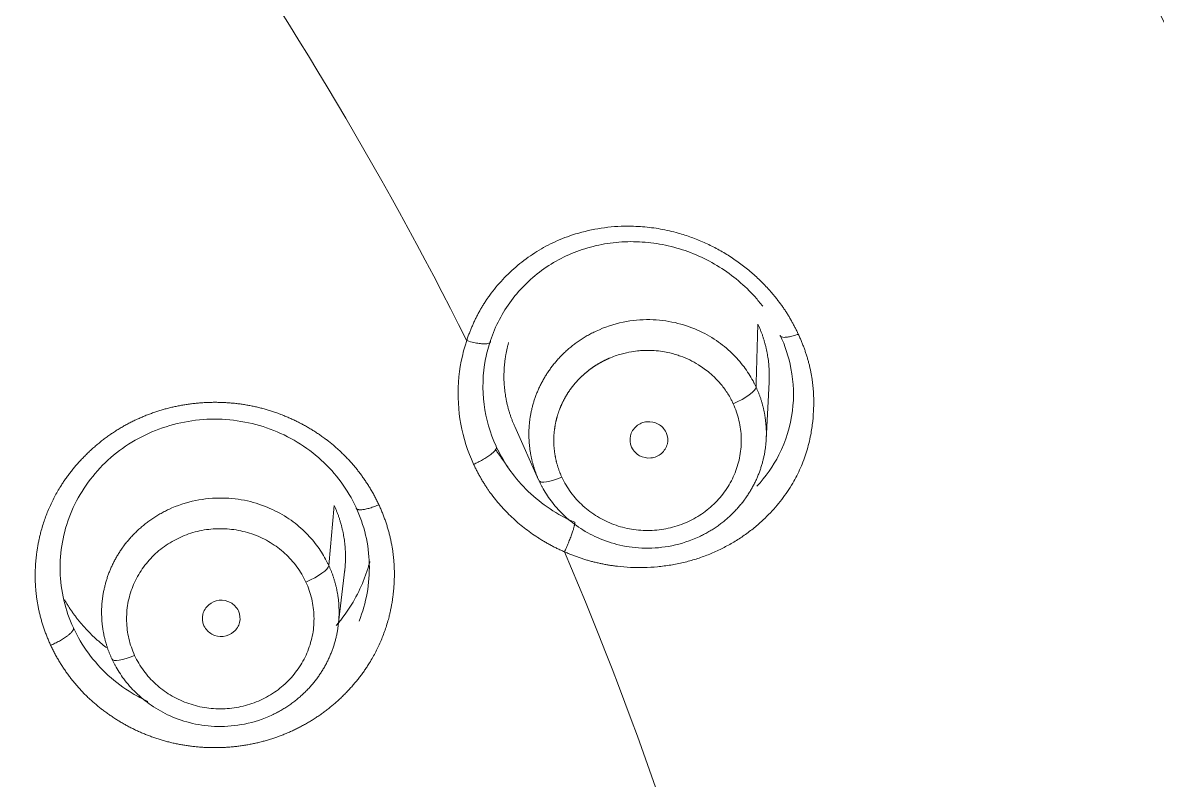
# Model space of a CAD drawing. Extents: x 19821 to 22981, y -91 to 2224.
# Drawn here: x 20782.71 to 20796.28, y 1227.77 to 1236.83 of the extents above; entities that cross this region are included whole.
import ezdxf

# ---------------------------------------------------------------- set-up
doc = ezdxf.new("R2010")
doc.units = 0
doc.header["$LTSCALE"] = 10
doc.header["$MEASUREMENT"] = 0
doc.layers.add('1', color=7, linetype='CONTINUOUS')

msp = doc.modelspace()

# ---------------------------------------------------------------- linework, layer by layer
at = {"layer": '1', "color": 7, "linetype": 'Continuous', "lineweight": 18}
for p, q in [((20791.599, 1231.839), (20791.634, 1232.531)), ((20788.591, 1231.999), (20788.877, 1231.363)), ((20786.48, 1229.62), (20786.561, 1230.294))]:
    msp.add_line(p, q, dxfattribs=at)
for centre, major_axis, ratio, start_param, end_param in [((20744.931, 1212.861), (62.577, 0), 0.961262, 0, 3.141593), ((20744.931, 1212.247), (-60.5, 0), 0.961262, 2.420581, 4.712389), ((20744.931, 1212.384), (60, 0), 0.961262, 4.72417, 7.853982), ((20744.931, 1212.384), (-59.925, 0), 0.961262, 1.570796, 4.712389), ((20744.931, 1212.543), (-59.925, 0), 0.961262, 3.141593, 3.819539), ((20791.204, 1232.354), (0.272, 0.126), 0.251923, 4.597167, 6.159051), ((20789.155, 1231.477), (-0.272, -0.126), 0.251972, 6.280376, 7.737641), ((20786.094, 1230.222), (0.272, 0.126), 0.251843, 4.596782, 6.139451), ((20784.045, 1229.345), (-0.272, -0.126), 0.251892, 6.26476, 7.737651)]:
    msp.add_ellipse(centre, major_axis=major_axis, ratio=ratio, start_param=start_param, end_param=end_param, dxfattribs=at)
at = {"layer": '1', "color": 7, "linetype": 'Continuous', "lineweight": 13}
for centre, major_axis, start_param, end_param in [((20744.931, 1212.247), (-59.425, 0), 1.570796, 4.70194), ((20744.931, 1212.247), (-57.948, 0), 1.579187, 4.712389), ((20744.931, 1212.291), (57.403, 0), 4.721079, 7.853982), ((20744.931, 1213.073), (-47.825, 0), 3.590535, 3.739847), ((20744.931, 1213.073), (-47.825, 0), 3.381096, 3.530407)]:
    msp.add_ellipse(centre, major_axis=major_axis, ratio=0.961262, start_param=start_param, end_param=end_param, dxfattribs=at)
at = {"layer": '1', "color": 7, "linetype": 'Continuous', "lineweight": 18}
for points, knots in [([(20807.83, 1218.028), (20807.83, 1219.202), (20807.795, 1220.363), (20807.656, 1222.66), (20807.554, 1223.794), (20807.287, 1226.034), (20807.122, 1227.139), (20806.734, 1229.315), (20806.511, 1230.387), (20806.012, 1232.495), (20805.735, 1233.531), (20805.133, 1235.567), (20804.808, 1236.566), (20804.112, 1238.525), (20803.372, 1240.445), (20802.141, 1243.205), (20800.801, 1245.84), (20799.367, 1248.351), (20797.85, 1250.736), (20796.261, 1252.994), (20794.612, 1255.126), (20792.914, 1257.134), (20791.755, 1258.391), (20790.88, 1259.304), (20790.44, 1259.753), (20789.924, 1260.264), (20789.665, 1260.516), (20789.536, 1260.641), (20789.471, 1260.704), (20789.439, 1260.735), (20789.423, 1260.75), (20789.415, 1260.758), (20789.411, 1260.762), (20789.409, 1260.764), (20789.408, 1260.765), (20789.407, 1260.765), (20789.407, 1260.766), (20789.407, 1260.766), (20787.905, 1262.209), (20786.333, 1263.573), (20783.069, 1266.133), (20781.375, 1267.33), (20777.888, 1269.547), (20776.093, 1270.567), (20772.423, 1272.426), (20770.547, 1273.265), (20766.734, 1274.756), (20764.797, 1275.409), (20760.882, 1276.526), (20758.904, 1276.991), (20754.926, 1277.733), (20752.927, 1278.01), (20748.926, 1278.379), (20746.924, 1278.47), (20744.931, 1278.47)], [0, 0, 0, 0, 0.03125, 0.03125, 0.0625, 0.0625, 0.09375, 0.09375, 0.125, 0.125, 0.15625, 0.15625, 0.1875, 0.1875, 0.21875, 0.25, 0.28125, 0.3125, 0.34375, 0.375, 0.40625, 0.4375, 0.46875, 0.46875, 0.484375, 0.492187, 0.496094, 0.498047, 0.499023, 0.499512, 0.499756, 0.499878, 0.499939, 0.499969, 0.499985, 0.499992, 0.499992, 0.5, 0.5, 0.5625, 0.5625, 0.625, 0.625, 0.6875, 0.6875, 0.75, 0.75, 0.8125, 0.8125, 0.875, 0.875, 0.9375, 0.9375, 1, 1, 1, 1]), ([(20788.017, 1233.026), (20788.019, 1233.034), (20788.024, 1233.049), (20788.032, 1233.071), (20788.04, 1233.094), (20788.048, 1233.116), (20788.057, 1233.138), (20788.066, 1233.16), (20788.075, 1233.182), (20788.084, 1233.204), (20788.093, 1233.225), (20788.103, 1233.246), (20788.113, 1233.268), (20788.123, 1233.289), (20788.134, 1233.31), (20788.144, 1233.33), (20788.155, 1233.351), (20788.166, 1233.371), (20788.178, 1233.392), (20788.189, 1233.412), (20788.201, 1233.432), (20788.213, 1233.452), (20788.226, 1233.471), (20788.238, 1233.491), (20788.251, 1233.51), (20788.264, 1233.53), (20788.278, 1233.549), (20788.311, 1233.595), (20788.366, 1233.665), (20788.447, 1233.758), (20788.534, 1233.845), (20788.627, 1233.928), (20788.726, 1234.005), (20788.829, 1234.076), (20788.936, 1234.14), (20789.047, 1234.197), (20789.162, 1234.248), (20789.339, 1234.312), (20789.586, 1234.373), (20789.87, 1234.399), (20790.121, 1234.391), (20790.336, 1234.364), (20790.53, 1234.319), (20790.704, 1234.263), (20790.856, 1234.202), (20791.003, 1234.13), (20791.145, 1234.048), (20791.28, 1233.956), (20791.407, 1233.856), (20791.527, 1233.748), (20791.612, 1233.659), (20791.667, 1233.596), (20791.696, 1233.562), (20791.724, 1233.526), (20791.752, 1233.49), (20791.779, 1233.454), (20791.805, 1233.417), (20791.83, 1233.38), (20791.854, 1233.342), (20791.878, 1233.303), (20791.9, 1233.264), (20791.922, 1233.225), (20791.943, 1233.185), (20791.964, 1233.144), (20791.977, 1233.117), (20791.983, 1233.103)], [0, 0, 0, 0, 0.004808, 0.009602, 0.014384, 0.019154, 0.023913, 0.02866, 0.033398, 0.038126, 0.042845, 0.047556, 0.052259, 0.056955, 0.061645, 0.06633, 0.071009, 0.075685, 0.080356, 0.085025, 0.089692, 0.094357, 0.099021, 0.103684, 0.108348, 0.113014, 0.117681, 0.12235, 0.146916, 0.171479, 0.19613, 0.220956, 0.246047, 0.270868, 0.295601, 0.32034, 0.345183, 0.370225, 0.432124, 0.49494, 0.537084, 0.579096, 0.621393, 0.653313, 0.685037, 0.716739, 0.748597, 0.780298, 0.811763, 0.843149, 0.874616, 0.883542, 0.892458, 0.901366, 0.910271, 0.919177, 0.928087, 0.937006, 0.945937, 0.954884, 0.963852, 0.972843, 0.981863, 0.990914, 1, 1, 1, 1]), ([(20791.557, 1233.438), (20791.528, 1233.475), (20791.497, 1233.512), (20791.404, 1233.617), (20791.337, 1233.681), (20791.195, 1233.801), (20791.119, 1233.856), (20790.961, 1233.955), (20790.878, 1233.999), (20790.707, 1234.076), (20790.619, 1234.108), (20790.439, 1234.159), (20790.347, 1234.179), (20790.163, 1234.204), (20790.07, 1234.21), (20789.884, 1234.209), (20789.791, 1234.202), (20789.609, 1234.174), (20789.519, 1234.153), (20789.344, 1234.098), (20789.258, 1234.064), (20789.094, 1233.983), (20789.015, 1233.937), (20788.866, 1233.832), (20788.796, 1233.774), (20788.666, 1233.647), (20788.606, 1233.579), (20788.497, 1233.434), (20788.449, 1233.357), (20788.365, 1233.198), (20788.33, 1233.114), (20788.301, 1233.029)], [0, 0, 0, 0, 0.03573, 0.03573, 0.104606, 0.104606, 0.173483, 0.173483, 0.242359, 0.242359, 0.311235, 0.311235, 0.380112, 0.380112, 0.448988, 0.448988, 0.517865, 0.517865, 0.586741, 0.586741, 0.655618, 0.655618, 0.724494, 0.724494, 0.793371, 0.793371, 0.862247, 0.862247, 0.931124, 0.931124, 1, 1, 1, 1]), ([(20791.478, 1232.47), (20791.476, 1232.475), (20791.471, 1232.486), (20791.464, 1232.501), (20791.456, 1232.516), (20791.449, 1232.53), (20791.412, 1232.598), (20791.334, 1232.72), (20791.189, 1232.884), (20791.003, 1233.036), (20790.774, 1233.163), (20790.505, 1233.252), (20790.202, 1233.288), (20789.879, 1233.258), (20789.648, 1233.181), (20789.511, 1233.114), (20789.459, 1233.086), (20789.409, 1233.056), (20789.361, 1233.025), (20789.315, 1232.992), (20789.271, 1232.958), (20789.228, 1232.922), (20789.187, 1232.885), (20789.149, 1232.847), (20789.112, 1232.808), (20789.077, 1232.768), (20789.044, 1232.727), (20789.013, 1232.685), (20788.984, 1232.643), (20788.956, 1232.6), (20788.931, 1232.557), (20788.908, 1232.513), (20788.886, 1232.469), (20788.866, 1232.425), (20788.848, 1232.381), (20788.832, 1232.336), (20788.818, 1232.292), (20788.805, 1232.248), (20788.794, 1232.203), (20788.785, 1232.159), (20788.777, 1232.115), (20788.77, 1232.072), (20788.766, 1232.029), (20788.762, 1231.986), (20788.761, 1231.943), (20788.76, 1231.901), (20788.761, 1231.86), (20788.763, 1231.819), (20788.766, 1231.779), (20788.771, 1231.739), (20788.776, 1231.7), (20788.783, 1231.662), (20788.79, 1231.624), (20788.799, 1231.588), (20788.809, 1231.551), (20788.819, 1231.516), (20788.83, 1231.481), (20788.842, 1231.448), (20788.855, 1231.415), (20788.868, 1231.382), (20788.878, 1231.361), (20788.883, 1231.351)], [0, 0, 0, 0, 0.003868, 0.007742, 0.011622, 0.015507, 0.019397, 0.06511, 0.115266, 0.16986, 0.228891, 0.292354, 0.360244, 0.432556, 0.509282, 0.522646, 0.535891, 0.549015, 0.562019, 0.574904, 0.587668, 0.600313, 0.612837, 0.625242, 0.637526, 0.649691, 0.661736, 0.673661, 0.685466, 0.697151, 0.708716, 0.720162, 0.731487, 0.742693, 0.753779, 0.764745, 0.775591, 0.786318, 0.796924, 0.807411, 0.817779, 0.828026, 0.838154, 0.848162, 0.858051, 0.867819, 0.877469, 0.886998, 0.896408, 0.905698, 0.914869, 0.92392, 0.932851, 0.941663, 0.950356, 0.958928, 0.967382, 0.975716, 0.98393, 0.992025, 1, 1, 1, 1]), ([(20791.499, 1233.224), (20791.504, 1233.213), (20791.515, 1233.19), (20791.529, 1233.155), (20791.543, 1233.12), (20791.556, 1233.085), (20791.567, 1233.049), (20791.578, 1233.012), (20791.588, 1232.976), (20791.598, 1232.939), (20791.606, 1232.902), (20791.613, 1232.864), (20791.619, 1232.827), (20791.625, 1232.789), (20791.629, 1232.75), (20791.632, 1232.712), (20791.634, 1232.674), (20791.636, 1232.635), (20791.636, 1232.596), (20791.635, 1232.563), (20791.635, 1232.541), (20791.634, 1232.533)], [0, 0, 0, 0, 0.052659, 0.105431, 0.158318, 0.211318, 0.264433, 0.317662, 0.371006, 0.424465, 0.478039, 0.531728, 0.585532, 0.639452, 0.693488, 0.747639, 0.801907, 0.856291, 0.910791, 0.965408, 1, 1, 1, 1]), ([(20788.099, 1231.549), (20788.027, 1231.704), (20787.926, 1232.022), (20787.897, 1232.533), (20787.962, 1232.862), (20788.017, 1233.026)], [0, 0, 0, 0, 0.333339, 0.666678, 1, 1, 1, 1]), ([(20788.301, 1233.029), (20788.277, 1232.956), (20788.21, 1232.705), (20788.196, 1232.269), (20788.296, 1231.92), (20788.37, 1231.76), (20788.371, 1231.757)], [0, 0, 0, 0, 0.17588, 0.595339, 0.993494, 1, 1, 1, 1]), ([(20791.488, 1231.284), (20791.593, 1231.398), (20791.79, 1231.678), (20791.94, 1232.166), (20791.923, 1232.663), (20791.826, 1232.964), (20791.766, 1233.092)], [0, 0, 0, 0, 0.238313, 0.52546, 0.788637, 1, 1, 1, 1]), ([(20791.983, 1233.103), (20791.986, 1233.096), (20791.993, 1233.082), (20792.003, 1233.06), (20792.012, 1233.038), (20792.021, 1233.016), (20792.03, 1232.994), (20792.039, 1232.972), (20792.047, 1232.95), (20792.055, 1232.928), (20792.063, 1232.907), (20792.07, 1232.885), (20792.078, 1232.863), (20792.085, 1232.841), (20792.091, 1232.819), (20792.098, 1232.798), (20792.104, 1232.776), (20792.109, 1232.754), (20792.115, 1232.732), (20792.12, 1232.711), (20792.125, 1232.689), (20792.13, 1232.667), (20792.134, 1232.646), (20792.138, 1232.624), (20792.142, 1232.602), (20792.146, 1232.581), (20792.149, 1232.559), (20792.154, 1232.519), (20792.161, 1232.461), (20792.166, 1232.383), (20792.168, 1232.304), (20792.166, 1232.196), (20792.157, 1232.061), (20792.141, 1231.953), (20792.131, 1231.9), (20792.131, 1231.9)], [0, 0, 0, 0, 0.019105, 0.038127, 0.057069, 0.075932, 0.094718, 0.11343, 0.132069, 0.150638, 0.169138, 0.187572, 0.205941, 0.224248, 0.242495, 0.260685, 0.278818, 0.296899, 0.314928, 0.332909, 0.350843, 0.368733, 0.386581, 0.40439, 0.422162, 0.439898, 0.457603, 0.475278, 0.537721, 0.601311, 0.666137, 0.732281, 0.866357, 0.999949, 1, 1, 1, 1]), ([(20788.599, 1231.983), (20788.594, 1231.994), (20788.583, 1232.017), (20788.569, 1232.052), (20788.555, 1232.087), (20788.542, 1232.123), (20788.53, 1232.159), (20788.519, 1232.195), (20788.509, 1232.231), (20788.5, 1232.268), (20788.492, 1232.306), (20788.485, 1232.343), (20788.479, 1232.381), (20788.473, 1232.419), (20788.469, 1232.457), (20788.466, 1232.495), (20788.463, 1232.534), (20788.462, 1232.572), (20788.462, 1232.611), (20788.463, 1232.65), (20788.464, 1232.688), (20788.467, 1232.727), (20788.471, 1232.766), (20788.476, 1232.805), (20788.482, 1232.844), (20788.489, 1232.882), (20788.497, 1232.921), (20788.506, 1232.959), (20788.513, 1232.987), (20788.518, 1233.002), (20788.518, 1233.004)], [0, 0, 0, 0, 0.035765, 0.071609, 0.107532, 0.143535, 0.179616, 0.215777, 0.252017, 0.288336, 0.324735, 0.361212, 0.397769, 0.434404, 0.471119, 0.507912, 0.544785, 0.581737, 0.618767, 0.655877, 0.693066, 0.730333, 0.767679, 0.805104, 0.842608, 0.880191, 0.917853, 0.955593, 0.993412, 1, 1, 1, 1]), ([(20788.883, 1231.351), (20788.885, 1231.346), (20788.89, 1231.336), (20788.897, 1231.32), (20788.905, 1231.306), (20788.912, 1231.291), (20788.948, 1231.224), (20789.025, 1231.103), (20789.169, 1230.939), (20789.354, 1230.788), (20789.583, 1230.66), (20789.852, 1230.57), (20790.155, 1230.533), (20790.48, 1230.563), (20790.713, 1230.64), (20790.851, 1230.707), (20790.902, 1230.736), (20790.952, 1230.765), (20791, 1230.797), (20791.047, 1230.83), (20791.091, 1230.864), (20791.134, 1230.9), (20791.174, 1230.937), (20791.213, 1230.975), (20791.25, 1231.015), (20791.285, 1231.055), (20791.318, 1231.096), (20791.349, 1231.137), (20791.378, 1231.18), (20791.406, 1231.223), (20791.431, 1231.266), (20791.454, 1231.31), (20791.476, 1231.354), (20791.496, 1231.398), (20791.513, 1231.443), (20791.529, 1231.487), (20791.544, 1231.532), (20791.556, 1231.576), (20791.567, 1231.62), (20791.577, 1231.665), (20791.584, 1231.708), (20791.591, 1231.752), (20791.595, 1231.795), (20791.599, 1231.838), (20791.6, 1231.88), (20791.601, 1231.922), (20791.6, 1231.963), (20791.598, 1232.004), (20791.594, 1232.044), (20791.59, 1232.084), (20791.584, 1232.123), (20791.578, 1232.161), (20791.57, 1232.198), (20791.561, 1232.235), (20791.552, 1232.271), (20791.542, 1232.306), (20791.53, 1232.341), (20791.518, 1232.374), (20791.506, 1232.407), (20791.492, 1232.439), (20791.483, 1232.46), (20791.478, 1232.47)], [0, 0, 0, 0, 0.003921, 0.007817, 0.011689, 0.015536, 0.019358, 0.064573, 0.114371, 0.16875, 0.227711, 0.291254, 0.359377, 0.43208, 0.50936, 0.522766, 0.53605, 0.549213, 0.562254, 0.575174, 0.587972, 0.600648, 0.613202, 0.625635, 0.637946, 0.650136, 0.662203, 0.674149, 0.685973, 0.697676, 0.709256, 0.720715, 0.732052, 0.743267, 0.75436, 0.765331, 0.776181, 0.786908, 0.797514, 0.807998, 0.81836, 0.8286, 0.838718, 0.848715, 0.858589, 0.868342, 0.877972, 0.887481, 0.896868, 0.906133, 0.915276, 0.924297, 0.933196, 0.941973, 0.950628, 0.959162, 0.967573, 0.975863, 0.98403, 0.992076, 1, 1, 1, 1]), ([(20783.313, 1229.591), (20783.264, 1229.697), (20783.226, 1229.808), (20783.172, 1230.035), (20783.157, 1230.151), (20783.151, 1230.383), (20783.16, 1230.5), (20783.201, 1230.729), (20783.233, 1230.842), (20783.32, 1231.059), (20783.375, 1231.163), (20783.504, 1231.359), (20783.579, 1231.451), (20783.745, 1231.62), (20783.837, 1231.696), (20784.035, 1231.83), (20784.141, 1231.888), (20784.362, 1231.982), (20784.478, 1232.018), (20784.714, 1232.069), (20784.834, 1232.084), (20785.076, 1232.09), (20785.198, 1232.081), (20785.436, 1232.041), (20785.553, 1232.01), (20785.779, 1231.927), (20785.888, 1231.874), (20786.093, 1231.75), (20786.189, 1231.678), (20786.364, 1231.518), (20786.444, 1231.43), (20786.584, 1231.24), (20786.644, 1231.138), (20786.693, 1231.032)], [0, 0, 0, 0, 0.0625, 0.0625, 0.125, 0.125, 0.1875, 0.1875, 0.25, 0.25, 0.3125, 0.3125, 0.375, 0.375, 0.4375, 0.4375, 0.5, 0.5, 0.5625, 0.5625, 0.625, 0.625, 0.6875, 0.6875, 0.75, 0.75, 0.8125, 0.8125, 0.875, 0.875, 0.9375, 0.9375, 1, 1, 1, 1]), ([(20788.099, 1231.549), (20788.116, 1231.556), (20788.134, 1231.564), (20788.17, 1231.581), (20788.188, 1231.591), (20788.224, 1231.611), (20788.242, 1231.621), (20788.275, 1231.643), (20788.29, 1231.653), (20788.317, 1231.674), (20788.329, 1231.684), (20788.349, 1231.703), (20788.356, 1231.712), (20788.367, 1231.728), (20788.371, 1231.735), (20788.374, 1231.748), (20788.373, 1231.753), (20788.371, 1231.757)], [0, 0, 0, 0, 0.125, 0.125, 0.25, 0.25, 0.375, 0.375, 0.5, 0.5, 0.625, 0.625, 0.75, 0.75, 0.875, 0.875, 1, 1, 1, 1]), ([(20788.371, 1231.757), (20788.417, 1231.658), (20788.473, 1231.563), (20788.601, 1231.383), (20788.673, 1231.299), (20788.913, 1231.069), (20789.102, 1230.943), (20789.308, 1230.854)], [0, 0, 0, 0, 0.25, 0.25, 0.5, 0.5, 1, 1, 1, 1]), ([(20786.368, 1230.337), (20786.365, 1230.342), (20786.36, 1230.352), (20786.353, 1230.367), (20786.345, 1230.383), (20786.337, 1230.398), (20786.301, 1230.466), (20786.222, 1230.588), (20786.077, 1230.753), (20785.89, 1230.904), (20785.66, 1231.031), (20785.391, 1231.12), (20785.089, 1231.155), (20784.766, 1231.125), (20784.536, 1231.049), (20784.4, 1230.982), (20784.348, 1230.954), (20784.298, 1230.924), (20784.25, 1230.893), (20784.204, 1230.86), (20784.16, 1230.826), (20784.117, 1230.79), (20784.077, 1230.753), (20784.038, 1230.715), (20784.001, 1230.676), (20783.966, 1230.636), (20783.933, 1230.595), (20783.902, 1230.554), (20783.873, 1230.512), (20783.846, 1230.469), (20783.821, 1230.426), (20783.797, 1230.382), (20783.776, 1230.338), (20783.756, 1230.294), (20783.738, 1230.25), (20783.722, 1230.205), (20783.707, 1230.161), (20783.695, 1230.116), (20783.684, 1230.072), (20783.674, 1230.028), (20783.666, 1229.984), (20783.66, 1229.941), (20783.655, 1229.897), (20783.652, 1229.855), (20783.65, 1229.812), (20783.65, 1229.77), (20783.651, 1229.729), (20783.653, 1229.688), (20783.656, 1229.648), (20783.661, 1229.608), (20783.666, 1229.569), (20783.673, 1229.531), (20783.68, 1229.494), (20783.689, 1229.457), (20783.699, 1229.421), (20783.709, 1229.385), (20783.72, 1229.351), (20783.732, 1229.317), (20783.745, 1229.284), (20783.758, 1229.252), (20783.768, 1229.231), (20783.773, 1229.22)], [0, 0, 0, 0, 0.003927, 0.007866, 0.011819, 0.015784, 0.019761, 0.065642, 0.11591, 0.170563, 0.229597, 0.293009, 0.360795, 0.432949, 0.509466, 0.522824, 0.536063, 0.549181, 0.56218, 0.575059, 0.587818, 0.600458, 0.612977, 0.625377, 0.637656, 0.649816, 0.661857, 0.673777, 0.685578, 0.697259, 0.70882, 0.720261, 0.731582, 0.742784, 0.753866, 0.764829, 0.775671, 0.786394, 0.796998, 0.807481, 0.817845, 0.828089, 0.838214, 0.848218, 0.858104, 0.867869, 0.877515, 0.887041, 0.896448, 0.905735, 0.914902, 0.92395, 0.932879, 0.941687, 0.950376, 0.958946, 0.967396, 0.975726, 0.983937, 0.992028, 1, 1, 1, 1]), ([(20786.431, 1231.055), (20786.436, 1231.044), (20786.447, 1231.021), (20786.461, 1230.987), (20786.475, 1230.952), (20786.488, 1230.916), (20786.499, 1230.88), (20786.51, 1230.844), (20786.52, 1230.808), (20786.529, 1230.771), (20786.538, 1230.734), (20786.545, 1230.697), (20786.551, 1230.659), (20786.556, 1230.622), (20786.561, 1230.584), (20786.564, 1230.545), (20786.566, 1230.507), (20786.568, 1230.469), (20786.568, 1230.43), (20786.567, 1230.392), (20786.565, 1230.353), (20786.563, 1230.314), (20786.56, 1230.286), (20786.558, 1230.27), (20786.558, 1230.268)], [0, 0, 0, 0, 0.046127, 0.092354, 0.138681, 0.185108, 0.231636, 0.278265, 0.324994, 0.371824, 0.418755, 0.465787, 0.51292, 0.560153, 0.607489, 0.654925, 0.702463, 0.750102, 0.797843, 0.845686, 0.89363, 0.941677, 0.989825, 1, 1, 1, 1]), ([(20786.693, 1231.032), (20786.742, 1230.926), (20786.78, 1230.815), (20786.834, 1230.588), (20786.849, 1230.472), (20786.855, 1230.24), (20786.846, 1230.123), (20786.805, 1229.894), (20786.773, 1229.782), (20786.73, 1229.673)], [0, 0, 0, 0, 0.25, 0.25, 0.5, 0.5, 0.75, 0.75, 1, 1, 1, 1]), ([(20783.773, 1229.22), (20783.775, 1229.215), (20783.78, 1229.205), (20783.788, 1229.189), (20783.795, 1229.174), (20783.803, 1229.159), (20783.839, 1229.092), (20783.916, 1228.972), (20784.059, 1228.809), (20784.244, 1228.657), (20784.472, 1228.529), (20784.741, 1228.439), (20785.044, 1228.401), (20785.37, 1228.431), (20785.603, 1228.507), (20785.741, 1228.575), (20785.792, 1228.603), (20785.842, 1228.633), (20785.89, 1228.665), (20785.937, 1228.697), (20785.981, 1228.732), (20786.024, 1228.768), (20786.064, 1228.805), (20786.103, 1228.843), (20786.14, 1228.882), (20786.175, 1228.922), (20786.208, 1228.963), (20786.239, 1229.004), (20786.268, 1229.047), (20786.295, 1229.09), (20786.321, 1229.133), (20786.344, 1229.177), (20786.365, 1229.221), (20786.385, 1229.265), (20786.403, 1229.309), (20786.419, 1229.354), (20786.433, 1229.398), (20786.446, 1229.443), (20786.457, 1229.487), (20786.466, 1229.531), (20786.474, 1229.575), (20786.48, 1229.618), (20786.485, 1229.661), (20786.488, 1229.704), (20786.49, 1229.746), (20786.49, 1229.788), (20786.489, 1229.83), (20786.487, 1229.87), (20786.484, 1229.91), (20786.48, 1229.95), (20786.474, 1229.989), (20786.467, 1230.027), (20786.46, 1230.064), (20786.451, 1230.101), (20786.441, 1230.137), (20786.431, 1230.172), (20786.42, 1230.207), (20786.408, 1230.24), (20786.395, 1230.273), (20786.382, 1230.305), (20786.372, 1230.326), (20786.368, 1230.337)], [0, 0, 0, 0, 0.004015, 0.007995, 0.011942, 0.015855, 0.019734, 0.064711, 0.114332, 0.168596, 0.227502, 0.291048, 0.359233, 0.432055, 0.509512, 0.522903, 0.536174, 0.549323, 0.562352, 0.575259, 0.588045, 0.600709, 0.613253, 0.625675, 0.637976, 0.650155, 0.662214, 0.674151, 0.685967, 0.697661, 0.709235, 0.720687, 0.732017, 0.743227, 0.754315, 0.765281, 0.776127, 0.786851, 0.797453, 0.807934, 0.818294, 0.828533, 0.83865, 0.848646, 0.85852, 0.868273, 0.877905, 0.887415, 0.896804, 0.906071, 0.915217, 0.924242, 0.933145, 0.941927, 0.950587, 0.959126, 0.967544, 0.97584, 0.984015, 0.992068, 1, 1, 1, 1]), ([(20786.454, 1229.619), (20786.454, 1229.619), (20786.53, 1229.706), (20786.655, 1229.878), (20786.751, 1230.075), (20786.792, 1230.178), (20786.8, 1230.2), (20786.808, 1230.222), (20786.816, 1230.244), (20786.823, 1230.266), (20786.831, 1230.288), (20786.837, 1230.311), (20786.844, 1230.333), (20786.85, 1230.355), (20786.855, 1230.373), (20786.857, 1230.382), (20786.858, 1230.384)], [0, 0, 0, 0, 0.000012, 0.395539, 0.722831, 0.749932, 0.777, 0.804036, 0.83104, 0.85801, 0.884948, 0.911854, 0.938727, 0.965567, 0.992375, 1, 1, 1, 1]), ([(20783.207, 1229.926), (20783.208, 1229.925), (20783.215, 1229.912), (20783.23, 1229.887), (20783.252, 1229.852), (20783.275, 1229.816), (20783.299, 1229.782), (20783.323, 1229.747), (20783.349, 1229.713), (20783.375, 1229.68), (20783.402, 1229.647), (20783.43, 1229.614), (20783.459, 1229.582), (20783.489, 1229.551), (20783.519, 1229.52), (20783.55, 1229.49), (20783.582, 1229.461), (20783.615, 1229.432), (20783.648, 1229.403), (20783.68, 1229.378), (20783.7, 1229.362), (20783.709, 1229.355)], [0, 0, 0, 0, 0.003803, 0.058802, 0.113929, 0.169182, 0.224563, 0.28007, 0.335705, 0.391466, 0.447354, 0.503369, 0.559511, 0.61578, 0.672175, 0.728697, 0.785346, 0.842121, 0.899023, 0.956052, 1, 1, 1, 1])]:
    msp.add_open_spline(points, degree=3, knots=knots, dxfattribs=at)
at = {"layer": '1', "color": 7, "linetype": 'Continuous', "lineweight": 13}
for points, degree in [([(20791.499, 1233.224), (20791.492, 1232.973), (20791.485, 1232.722), (20791.478, 1232.47)], 3), ([(20789.186, 1230.501), (20788.825, 1230.657), (20788.26, 1231.2), (20788.099, 1231.549)], 2), ([(20786.431, 1231.055), (20786.41, 1230.816), (20786.389, 1230.576), (20786.368, 1230.337)], 3)]:
    msp.add_open_spline(points, degree=degree, dxfattribs=at)
for points, degree, knots in [([(20788.017, 1233.026), (20788.026, 1233.023), (20788.061, 1233.013), (20788.119, 1232.999), (20788.172, 1232.991), (20788.207, 1232.988), (20788.229, 1232.987), (20788.248, 1232.988), (20788.272, 1232.992), (20788.295, 1233), (20788.304, 1233.015), (20788.302, 1233.026), (20788.301, 1233.029)], 3, [0, 0, 0, 0, 0.05055, 0.200043, 0.349537, 0.424284, 0.49903, 0.573777, 0.648524, 0.798017, 0.947511, 1, 1, 1, 1]), ([(20791.983, 1233.103), (20791.978, 1233.102), (20791.95, 1233.092), (20791.913, 1233.081), (20791.878, 1233.072), (20791.855, 1233.068), (20791.834, 1233.066), (20791.808, 1233.065), (20791.781, 1233.068), (20791.768, 1233.08), (20791.766, 1233.09), (20791.766, 1233.092)], 3, [0, 0, 0, 0, 0.039631, 0.219095, 0.308828, 0.39856, 0.488292, 0.578024, 0.757488, 0.936953, 1, 1, 1, 1]), ([(20789.155, 1231.394), (20789.152, 1231.399), (20789.148, 1231.409), (20789.141, 1231.424), (20789.135, 1231.439), (20789.129, 1231.454), (20789.123, 1231.469), (20789.118, 1231.484), (20789.113, 1231.499), (20789.108, 1231.514), (20789.103, 1231.53), (20789.099, 1231.545), (20789.094, 1231.56), (20789.09, 1231.575), (20789.087, 1231.59), (20789.083, 1231.605), (20789.08, 1231.62), (20789.077, 1231.635), (20789.074, 1231.65), (20789.072, 1231.665), (20789.069, 1231.68), (20789.067, 1231.694), (20789.066, 1231.709), (20789.064, 1231.724), (20789.062, 1231.739), (20789.061, 1231.753), (20789.06, 1231.768), (20789.059, 1231.782), (20789.059, 1231.797), (20789.059, 1231.811), (20789.058, 1231.825), (20789.058, 1231.84), (20789.059, 1231.854), (20789.059, 1231.868), (20789.06, 1231.882), (20789.06, 1231.896), (20789.061, 1231.91), (20789.062, 1231.923), (20789.064, 1231.937), (20789.065, 1231.951), (20789.067, 1231.964), (20789.069, 1231.977), (20789.071, 1231.991), (20789.073, 1232.004), (20789.075, 1232.017), (20789.078, 1232.03), (20789.08, 1232.043), (20789.083, 1232.056), (20789.086, 1232.068), (20789.089, 1232.081), (20789.092, 1232.093), (20789.095, 1232.106), (20789.099, 1232.118), (20789.102, 1232.13), (20789.106, 1232.142), (20789.11, 1232.154), (20789.114, 1232.166), (20789.118, 1232.178), (20789.122, 1232.189), (20789.126, 1232.201), (20789.131, 1232.212), (20789.135, 1232.223), (20789.14, 1232.234), (20789.144, 1232.245), (20789.149, 1232.256), (20789.154, 1232.267), (20789.159, 1232.278), (20789.164, 1232.288), (20789.169, 1232.298), (20789.174, 1232.309), (20789.18, 1232.319), (20789.185, 1232.329), (20789.19, 1232.339), (20789.196, 1232.349), (20789.201, 1232.358), (20789.207, 1232.368), (20789.213, 1232.377), (20789.219, 1232.387), (20789.224, 1232.396), (20789.23, 1232.405), (20789.236, 1232.414), (20789.242, 1232.423), (20789.248, 1232.432), (20789.254, 1232.44), (20789.26, 1232.449), (20789.267, 1232.457), (20789.273, 1232.465), (20789.279, 1232.474), (20789.285, 1232.482), (20789.292, 1232.49), (20789.298, 1232.497), (20789.304, 1232.505), (20789.311, 1232.513), (20789.317, 1232.52), (20789.323, 1232.527), (20789.33, 1232.535), (20789.336, 1232.542), (20789.343, 1232.549), (20789.349, 1232.556), (20789.356, 1232.563), (20789.362, 1232.569), (20789.369, 1232.576), (20789.375, 1232.582), (20789.382, 1232.589), (20789.388, 1232.595), (20789.395, 1232.601), (20789.401, 1232.607), (20789.408, 1232.613), (20789.414, 1232.619), (20789.421, 1232.625), (20789.427, 1232.631), (20789.434, 1232.636), (20789.44, 1232.642), (20789.447, 1232.647), (20789.453, 1232.652), (20789.46, 1232.658), (20789.466, 1232.663), (20789.472, 1232.668), (20789.479, 1232.673), (20789.485, 1232.678), (20789.491, 1232.682), (20789.498, 1232.687), (20789.504, 1232.692), (20789.51, 1232.696), (20789.516, 1232.7), (20789.522, 1232.705), (20789.529, 1232.709), (20789.535, 1232.713), (20789.541, 1232.717), (20789.547, 1232.721), (20789.553, 1232.725), (20789.559, 1232.729), (20789.565, 1232.733), (20789.571, 1232.736), (20789.576, 1232.74), (20789.582, 1232.744), (20789.588, 1232.747), (20789.594, 1232.75), (20789.599, 1232.754), (20789.605, 1232.757), (20789.611, 1232.76), (20789.616, 1232.763), (20789.622, 1232.766), (20789.627, 1232.769), (20789.632, 1232.772), (20789.638, 1232.775), (20789.643, 1232.778), (20789.648, 1232.781), (20789.653, 1232.783), (20789.659, 1232.786), (20789.664, 1232.788), (20789.669, 1232.791), (20789.674, 1232.793), (20789.679, 1232.796), (20789.683, 1232.798), (20789.688, 1232.8), (20789.693, 1232.802), (20789.698, 1232.805), (20789.702, 1232.807), (20789.707, 1232.809), (20789.711, 1232.811), (20789.716, 1232.813), (20789.766, 1232.834), (20789.855, 1232.866), (20789.977, 1232.893), (20790.071, 1232.905), (20790.162, 1232.911), (20790.255, 1232.909), (20790.355, 1232.898), (20790.441, 1232.882), (20790.512, 1232.862), (20790.63, 1232.823), (20790.772, 1232.754), (20790.898, 1232.662), (20790.972, 1232.596), (20791.017, 1232.551), (20791.061, 1232.501), (20791.102, 1232.448), (20791.141, 1232.391), (20791.168, 1232.344), (20791.186, 1232.309), (20791.196, 1232.29), (20791.202, 1232.277), (20791.204, 1232.271)], 3, [0, 0, 0, 0, 0.004832, 0.009642, 0.014431, 0.019198, 0.023943, 0.028667, 0.033368, 0.038049, 0.042707, 0.047344, 0.05196, 0.056553, 0.061125, 0.065676, 0.070204, 0.074711, 0.079197, 0.08366, 0.088102, 0.092523, 0.096921, 0.101299, 0.105654, 0.109988, 0.1143, 0.11859, 0.122859, 0.127106, 0.131331, 0.135535, 0.139717, 0.143878, 0.148017, 0.152134, 0.156229, 0.160303, 0.164355, 0.168386, 0.172394, 0.176382, 0.180347, 0.184291, 0.188213, 0.192114, 0.195993, 0.19985, 0.203685, 0.207499, 0.211291, 0.215062, 0.218811, 0.222538, 0.226244, 0.229928, 0.23359, 0.23723, 0.240849, 0.244447, 0.248022, 0.251576, 0.255108, 0.258619, 0.262108, 0.265575, 0.269021, 0.272445, 0.275847, 0.279228, 0.282587, 0.285924, 0.28924, 0.292534, 0.295806, 0.299057, 0.302286, 0.305493, 0.308679, 0.311843, 0.314985, 0.318106, 0.321205, 0.324283, 0.327338, 0.330372, 0.333385, 0.336376, 0.339345, 0.342292, 0.345218, 0.348122, 0.351004, 0.353865, 0.356704, 0.359522, 0.362318, 0.365092, 0.367844, 0.370575, 0.373284, 0.375972, 0.378637, 0.381282, 0.383904, 0.386505, 0.389084, 0.391642, 0.394177, 0.396692, 0.399184, 0.401655, 0.404104, 0.406532, 0.408938, 0.411322, 0.413684, 0.416025, 0.418345, 0.420642, 0.422918, 0.425172, 0.427405, 0.429616, 0.431805, 0.433973, 0.436119, 0.438243, 0.440346, 0.442427, 0.444486, 0.446524, 0.44854, 0.450534, 0.452507, 0.454458, 0.456387, 0.458295, 0.460181, 0.462045, 0.463888, 0.465709, 0.467508, 0.469286, 0.471042, 0.472776, 0.474489, 0.47618, 0.47785, 0.479498, 0.481124, 0.482728, 0.484311, 0.485872, 0.487412, 0.488929, 0.490426, 0.4919, 0.493353, 0.494784, 0.496194, 0.497581, 0.498948, 0.543054, 0.578533, 0.605381, 0.623592, 0.655956, 0.684566, 0.709417, 0.730505, 0.747828, 0.815777, 0.864408, 0.88261, 0.901287, 0.920436, 0.940057, 0.960147, 0.980706, 0.987795, 0.994227, 1, 1, 1, 1]), ([(20783.04, 1229.383), (20782.867, 1229.764), (20782.856, 1230.162), (20782.851, 1230.365), (20782.922, 1230.772), (20783.147, 1231.342), (20783.446, 1231.644), (20783.747, 1231.949), (20784.14, 1232.115), (20784.53, 1232.279), (20784.96, 1232.288), (20785.386, 1232.297), (20785.783, 1232.148), (20785.978, 1232.075), (20786.335, 1231.857), (20786.487, 1231.718), (20786.785, 1231.446), (20786.967, 1231.064)], 2, [0, 0, 0, 0.125, 0.125, 0.1875, 0.25, 0.375, 0.375, 0.5, 0.5, 0.625, 0.625, 0.75, 0.75, 0.8125, 0.875, 0.875, 1, 1, 1]), ([(20791.204, 1232.271), (20791.234, 1232.207), (20791.257, 1232.139), (20791.289, 1232.002), (20791.299, 1231.932), (20791.302, 1231.791), (20791.297, 1231.72), (20791.272, 1231.581), (20791.252, 1231.513), (20791.2, 1231.381), (20791.167, 1231.318), (20791.088, 1231.198), (20791.043, 1231.142), (20790.942, 1231.04), (20790.886, 1230.994), (20790.766, 1230.912), (20790.702, 1230.877), (20790.568, 1230.82), (20790.498, 1230.798), (20790.355, 1230.767), (20790.282, 1230.758), (20790.135, 1230.754), (20790.062, 1230.759), (20789.917, 1230.783), (20789.846, 1230.802), (20789.709, 1230.852), (20789.643, 1230.884), (20789.519, 1230.959), (20789.461, 1231.002), (20789.354, 1231.099), (20789.306, 1231.153), (20789.221, 1231.268), (20789.185, 1231.33), (20789.155, 1231.394)], 3, [0, 0, 0, 0, 0.0625, 0.0625, 0.125, 0.125, 0.1875, 0.1875, 0.25, 0.25, 0.3125, 0.3125, 0.375, 0.375, 0.4375, 0.4375, 0.5, 0.5, 0.5625, 0.5625, 0.625, 0.625, 0.6875, 0.6875, 0.75, 0.75, 0.8125, 0.8125, 0.875, 0.875, 0.9375, 0.9375, 1, 1, 1, 1]), ([(20792.131, 1231.9), (20792.124, 1231.866), (20792.11, 1231.797), (20792.082, 1231.697), (20792.049, 1231.599), (20792.01, 1231.503), (20791.966, 1231.411), (20791.914, 1231.317), (20791.854, 1231.221), (20791.785, 1231.125), (20791.71, 1231.034), (20791.629, 1230.946), (20791.535, 1230.855), (20791.428, 1230.765), (20791.307, 1230.676), (20791.18, 1230.597), (20791.046, 1230.527), (20790.906, 1230.465), (20790.76, 1230.413), (20790.611, 1230.372), (20790.456, 1230.341), (20790.298, 1230.321), (20790.137, 1230.311), (20789.977, 1230.313), (20789.856, 1230.323), (20789.772, 1230.334), (20789.726, 1230.341), (20789.68, 1230.349), (20789.634, 1230.358), (20789.588, 1230.368), (20789.542, 1230.378), (20789.497, 1230.39), (20789.452, 1230.403), (20789.407, 1230.417), (20789.363, 1230.432), (20789.318, 1230.448), (20789.274, 1230.465), (20789.23, 1230.482), (20789.201, 1230.495), (20789.186, 1230.501)], 3, [0, 0, 0, 0, 0.029473, 0.058623, 0.087511, 0.116214, 0.144814, 0.17339, 0.206151, 0.23883, 0.271536, 0.304374, 0.337452, 0.378397, 0.418822, 0.45894, 0.498965, 0.539989, 0.580698, 0.621329, 0.662118, 0.704286, 0.745971, 0.787413, 0.828849, 0.841016, 0.853166, 0.865306, 0.877441, 0.889579, 0.901726, 0.913889, 0.926073, 0.938286, 0.950534, 0.962823, 0.97516, 0.98755, 1, 1, 1, 1]), ([(20786.967, 1231.064), (20787.141, 1230.684), (20787.151, 1230.285), (20787.156, 1230.082), (20787.086, 1229.676), (20786.86, 1229.105), (20786.561, 1228.803), (20786.26, 1228.499), (20785.867, 1228.333), (20785.477, 1228.168), (20785.047, 1228.16), (20784.621, 1228.151), (20784.224, 1228.299), (20784.029, 1228.372), (20783.673, 1228.591), (20783.52, 1228.73), (20783.222, 1229.002), (20783.04, 1229.383)], 2, [0, 0, 0, 0.125, 0.125, 0.1875, 0.25, 0.375, 0.375, 0.5, 0.5, 0.625, 0.625, 0.75, 0.75, 0.8125, 0.875, 0.875, 1, 1, 1]), ([(20784.045, 1229.262), (20784.016, 1229.327), (20783.992, 1229.394), (20783.96, 1229.532), (20783.951, 1229.602), (20783.947, 1229.743), (20783.952, 1229.814), (20783.977, 1229.953), (20783.997, 1230.021), (20784.049, 1230.152), (20784.083, 1230.216), (20784.161, 1230.335), (20784.206, 1230.391), (20784.307, 1230.493), (20784.363, 1230.54), (20784.483, 1230.621), (20784.547, 1230.656), (20784.681, 1230.713), (20784.751, 1230.736), (20784.894, 1230.767), (20784.967, 1230.776), (20785.114, 1230.779), (20785.187, 1230.774), (20785.332, 1230.75), (20785.403, 1230.732), (20785.54, 1230.681), (20785.606, 1230.649), (20785.73, 1230.574), (20785.788, 1230.531), (20785.894, 1230.434), (20785.943, 1230.38), (20786.027, 1230.265), (20786.064, 1230.203), (20786.094, 1230.139)], 3, [0, 0, 0, 0, 0.0625, 0.0625, 0.125, 0.125, 0.1875, 0.1875, 0.25, 0.25, 0.3125, 0.3125, 0.375, 0.375, 0.4375, 0.4375, 0.5, 0.5, 0.5625, 0.5625, 0.625, 0.625, 0.6875, 0.6875, 0.75, 0.75, 0.8125, 0.8125, 0.875, 0.875, 0.9375, 0.9375, 1, 1, 1, 1]), ([(20786.094, 1230.139), (20786.124, 1230.075), (20786.147, 1230.007), (20786.179, 1229.87), (20786.188, 1229.799), (20786.192, 1229.659), (20786.187, 1229.588), (20786.162, 1229.449), (20786.142, 1229.381), (20786.09, 1229.249), (20786.056, 1229.186), (20785.978, 1229.066), (20785.933, 1229.01), (20785.832, 1228.908), (20785.776, 1228.862), (20785.656, 1228.78), (20785.592, 1228.745), (20785.458, 1228.688), (20785.388, 1228.666), (20785.245, 1228.635), (20785.172, 1228.626), (20785.025, 1228.622), (20784.952, 1228.627), (20784.807, 1228.651), (20784.736, 1228.67), (20784.599, 1228.72), (20784.533, 1228.752), (20784.409, 1228.827), (20784.351, 1228.871), (20784.245, 1228.968), (20784.196, 1229.021), (20784.112, 1229.136), (20784.075, 1229.198), (20784.045, 1229.262)], 3, [0, 0, 0, 0, 0.0625, 0.0625, 0.125, 0.125, 0.1875, 0.1875, 0.25, 0.25, 0.3125, 0.3125, 0.375, 0.375, 0.4375, 0.4375, 0.5, 0.5, 0.5625, 0.5625, 0.625, 0.625, 0.6875, 0.6875, 0.75, 0.75, 0.8125, 0.8125, 0.875, 0.875, 0.9375, 0.9375, 1, 1, 1, 1]), ([(20784.204, 1228.71), (20784.139, 1228.74), (20784.077, 1228.774), (20783.914, 1228.872), (20783.818, 1228.944), (20783.642, 1229.104), (20783.562, 1229.193), (20783.423, 1229.383), (20783.362, 1229.485), (20783.313, 1229.591)], 3, [0, 0, 0, 0, 0.164578, 0.164578, 0.443052, 0.443052, 0.721526, 0.721526, 1, 1, 1, 1])]:
    msp.add_open_spline(points, degree=degree, knots=knots, dxfattribs=at)
at = {"layer": '1', "color": 7, "linetype": 'Continuous', "lineweight": 18}
for points, degree in [([(20790.403, 1231.928), (20790.378, 1231.974), (20790.317, 1232.041), (20790.169, 1232.07), (20790.038, 1232.015), (20789.959, 1231.889), (20789.97, 1231.8), (20789.989, 1231.751)], 3), ([(20789.989, 1231.751), (20790.014, 1231.705), (20790.075, 1231.638), (20790.223, 1231.609), (20790.354, 1231.665), (20790.432, 1231.79), (20790.422, 1231.879), (20790.403, 1231.928)], 3), ([(20788.548, 1231.457), (20788.359, 1231.728)], 1), ([(20785.287, 1229.794), (20785.262, 1229.84), (20785.201, 1229.906), (20785.053, 1229.935), (20784.923, 1229.88), (20784.845, 1229.755), (20784.855, 1229.666), (20784.874, 1229.617)], 3), ([(20784.874, 1229.617), (20784.899, 1229.571), (20784.96, 1229.504), (20785.108, 1229.476), (20785.238, 1229.531), (20785.316, 1229.656), (20785.306, 1229.745), (20785.287, 1229.794)], 3)]:
    msp.add_open_spline(points, degree=degree, dxfattribs=at)
at = {"layer": '1', "color": 7, "linetype": 'Continuous', "lineweight": 13}
for points, weights in [([(20786.967, 1231.064), (20786.802, 1230.993), (20786.688, 1230.981), (20786.693, 1231.032)], [1.16177876779, 0.935096534444, 0.946632373298, 1.19638628435]), ([(20789.186, 1230.501), (20789.264, 1230.668), (20789.316, 1230.819), (20789.308, 1230.854)], [1.19336087267, 0.933180019697, 0.935568095428, 1.20052509986]), ([(20783.04, 1229.383), (20783.213, 1229.458), (20783.33, 1229.546), (20783.313, 1229.591)], [1.19662758394, 0.934546608195, 0.934457502327, 1.19636026633])]:
    msp.add_rational_spline(points, weights, degree=3, dxfattribs=at)

doc.saveas('drawing.dxf')
